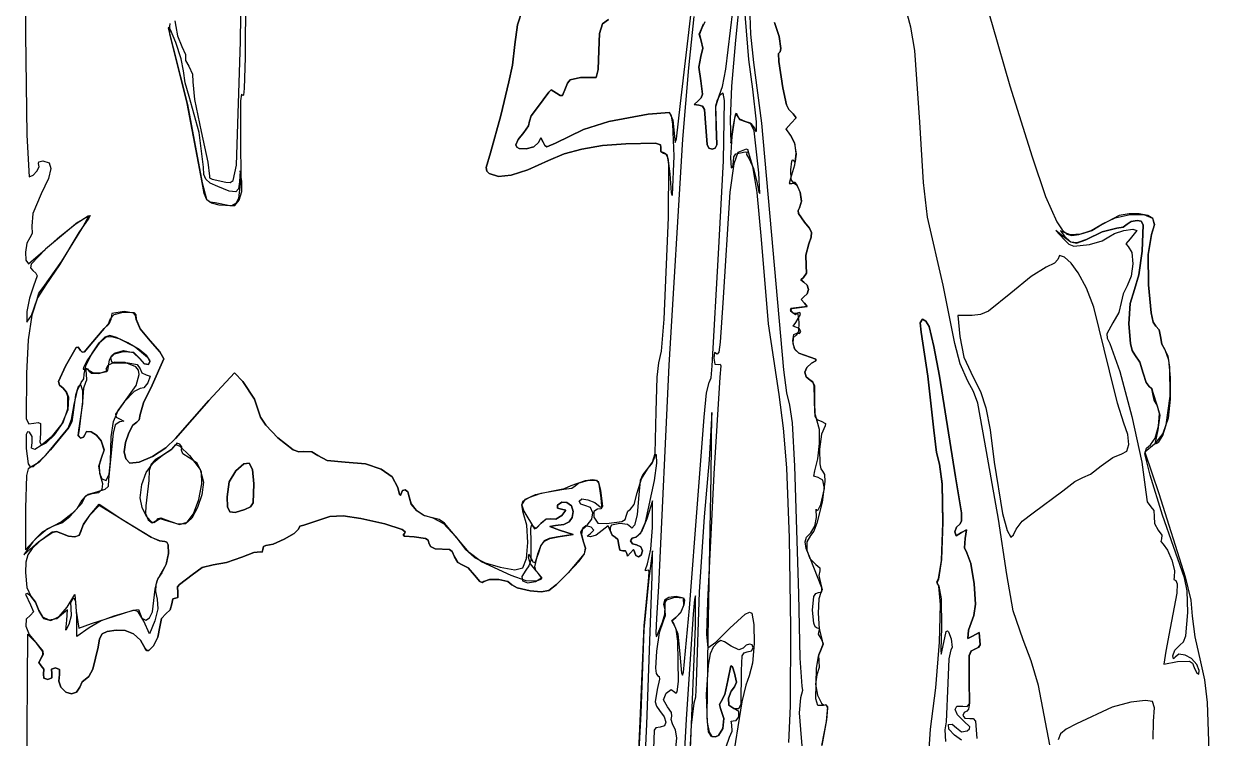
# Model space of a CAD drawing. Extents: x 0 to 397, y 0 to 706.
# Drawn here: x 0.2 to 106, y 107.7 to 171.3 of the extents above; entities that cross this region are included whole.
import ezdxf

# ---------------------------------------------------------------- set-up
doc = ezdxf.new("R2010")
doc.units = 0

msp = doc.modelspace()

# ---------------------------------------------------------------- linework, layer by layer
at = {"layer": 'Layer 1', "color": 7}
for points in [[(13.676145, 171.589958), (13.758342, 171.079135), (13.916519, 170.262807), (14.296681, 169.315245), (14.616342, 168.58032), (14.629351, 168.27455), (14.634113, 168.06059), (14.934151, 167.546063), (15.244199, 166.839802), (15.273524, 166.164232), (15.425483, 164.592871), (16.030938, 161.731929), (16.628941, 159.004823), (16.762599, 157.755416), (16.754971, 157.590095), (17.013777, 157.46896), (18.214634, 157.211079), (18.619645, 157.175399), (18.877415, 157.353734), (19.189359, 158.721675), (19.521941, 169.758511), (19.91961, 199.671792)], [(19.996163, 179.298863), (19.958107, 168.322307), (19.872189, 165.566235), (19.814171, 164.966907), (19.746749, 164.923159), (19.617555, 165.064766), (19.540814, 164.446027), (19.546018, 160.955818), (19.568805, 157.568267), (19.350755, 155.753665), (19.108194, 155.304962), (18.753557, 155.091986), (17.6389, 155.163203), (16.951385, 155.349056), (16.545685, 155.644613), (16.306739, 156.202173), (16.119485, 157.174037), (14.782104, 164.211341), (13.516689, 169.236223), (13.217886, 170.395363), (13.223883, 171.088307), (13.259734, 171.34341)], [(0.369518, 178.51607), (0.370417, 170.366524), (0.485599, 161.414649), (0.694973, 157.69121), (1.045595, 157.839311), (1.370851, 158.184394), (1.565866, 158.577631), (1.525765, 158.870194), (1.537759, 159.034148), (1.892654, 159.102322), (2.457385, 158.943903), (2.626168, 158.435307), (2.396884, 157.526529), (1.767418, 156.167562), (1.025967, 154.429733), (0.909462, 153.297007), (0.942976, 152.648381), (0.734131, 152.24079), (0.477612, 151.768183), (0.360495, 150.986179), (0.401004, 150.254777), (0.617362, 149.933975), (2.116668, 151.210678), (3.414974, 152.383902), (4.882844, 153.521242), (5.941206, 154.205152), (6.13586, 154.246587), (6.010984, 154.018085), (5.129039, 152.737854), (3.395312, 149.839165), (2.175935, 148.06284), (1.418768, 146.903154), (0.909682, 145.346758), (0.600687, 143.174875), (0.443795, 140.168727), (0.42889, 136.133255), (0.644118, 135.682201), (1.087615, 135.724429), (1.496782, 135.799704), (1.707975, 135.713052), (1.696509, 134.814262), (1.634172, 134.038509), (1.785189, 133.764968), (2.204162, 133.988911), (2.945696, 134.705607), (3.71414, 135.808892), (4.12887, 137.02155), (4.146393, 138.11164), (3.992611, 138.53824), (3.723219, 138.84722), (3.398961, 139.134172), (3.314085, 139.45638), (3.925714, 140.822777), (4.87376, 142.465797), (5.0642, 142.505776), (5.256392, 142.225775), (5.420561, 142.070095), (5.618827, 142.101906), (6.181023, 142.765173), (7.38188, 144.168876), (7.774257, 144.59834), (7.937505, 145.050821), (8.261928, 145.418857), (9.084034, 145.630789), (10.017925, 145.584751), (10.186652, 145.377582), (10.230562, 145.00743), (10.593262, 144.136597), (11.465285, 143.074206), (12.337308, 142.105037), (12.700008, 141.459189), (11.641674, 139.114979), (10.894226, 137.552305), (10.58334, 136.502658), (10.496336, 136.019793), (10.287359, 135.818974), (9.936461, 135.547379), (9.572763, 134.875998), (9.287581, 134.019938), (9.172228, 133.194306), (9.316602, 132.554366), (9.663648, 132.177952), (10.494589, 132.250365), (11.676467, 132.760433), (12.866878, 133.524302), (13.723417, 134.35812), (16.695924, 137.759253), (19.004151, 140.228699), (19.737929, 139.444121), (20.772892, 137.874523), (21.309908, 136.275822), (21.782234, 135.556772), (22.871303, 134.424443), (24.23845, 133.352968), (24.738949, 133.174782), (25.190466, 133.196422), (25.892318, 133.193777), (26.439653, 132.842939), (27.270489, 132.42181), (28.88264, 132.274261), (30.6744, 132.105517), (32.088599, 131.651122), (33.068484, 130.938825), (33.557302, 129.996373), (33.729149, 129.379673), (33.791012, 129.292862), (33.82506, 129.380776), (33.969787, 129.7453), (34.223523, 129.809092), (34.464823, 129.60625), (34.572244, 129.170873), (34.745166, 128.545485), (35.209758, 127.976719), (35.88476, 127.53654), (36.688912, 127.296916), (37.644323, 126.791341), (38.731497, 125.594409), (39.611496, 124.480375), (40.400974, 123.770062), (41.344374, 123.296353), (42.686138, 122.89213), (43.997767, 122.663838), (44.714611, 122.840624), (45.030706, 123.664857), (45.146279, 125.107752), (45.056867, 126.654099), (44.758003, 127.788688), (44.612107, 128.448923), (44.965878, 128.976668), (45.83413, 129.383234), (47.231683, 129.679931), (48.433288, 129.922202), (49.036142, 130.168176), (50.31849, 130.631374), (50.92604, 130.719072), (51.286336, 130.644514), (51.493439, 130.345723), (51.641408, 129.760717), (51.826395, 128.333686), (51.684717, 128.108079), (51.36236, 128.057858), (51.040097, 127.876266), (51.052268, 127.345952), (51.397021, 126.819387), (52.165636, 126.787857), (53.534061, 126.970596), (53.845564, 127.146456), (53.975034, 127.528691), (54.077472, 127.902415), (54.323579, 128.057858), (54.638654, 128.488071), (54.906368, 129.522592), (55.289176, 130.774513), (55.880741, 131.727455), (56.279457, 132.250399), (56.502424, 133.040539), (56.620869, 136.789113), (56.683531, 139.841261), (56.8343, 141.110644), (57.070336, 142.164811), (57.318179, 145.002138), (57.716597, 154.075235), (57.743982, 158.777105), (57.606514, 159.600483), (57.341947, 159.807878), (57.019949, 159.947975), (57.010689, 160.306353), (56.97836, 160.552686), (56.547006, 160.680254), (53.912945, 160.64114), (51.81568, 160.467143), (49.98194, 160.164096), (48.388442, 159.727037), (47.011902, 159.151005), (45.149537, 158.296097), (43.671844, 157.82434), (42.535794, 157.726372), (41.69836, 157.992835), (41.49506, 158.203807), (41.444624, 158.53285), (41.822185, 159.839628), (42.748932, 163.159269), (43.479536, 166.157882), (43.790289, 167.638579), (43.994944, 169.464823), (44.249253, 171.243309), (44.678981, 172.609839)], [(64.24934, 175.506499), (63.673254, 169.862051), (63.325591, 165.752187), (63.207587, 162.806491), (63.253095, 160.689823), (63.50004, 162.277324), (63.689923, 163.21708), (63.759795, 163.361835), (63.799901, 163.247463), (64.030662, 162.8053), (64.532621, 162.630102), (65.059892, 162.448686), (65.373644, 162.01274), (65.480866, 161.712033), (65.547338, 161.750208), (65.568333, 162.585828), (65.234649, 165.492543), (64.885576, 168.129779), (64.583068, 171.80233), (64.374136, 174.709441), (64.295731, 175.432498), (64.24934, 175.506499)], [(64.911152, 173.769773), (65.018485, 170.395187), (65.27663, 167.881555), (65.997047, 162.47779), (67.016178, 151.164817), (67.958272, 140.483008), (68.223175, 138.444816), (68.485499, 137.339447), (68.745143, 135.751946), (68.929293, 131.917955), (69.30218, 120.528517), (69.43284, 114.807472), (69.604511, 112.310906), (69.651695, 111.92069), (69.483508, 111.264567), (69.349055, 109.913824), (69.540305, 107.684928), (69.87615, 103.845293)], [(85.724481, 174.230986), (86.577366, 171.273163), (88.153225, 165.805104), (90.150301, 159.4551), (91.339428, 155.940902), (92.33435, 153.684005), (92.827407, 152.958142), (93.232655, 152.576899), (93.682287, 152.463812), (94.308496, 152.542415), (95.389628, 152.911289), (96.419166, 153.489977), (97.535869, 154.030808), (98.881865, 154.326237), (100.109263, 154.335123), (100.870166, 154.016322), (101.049466, 153.431283), (100.774211, 152.540651), (100.492892, 150.752386), (100.502219, 148.055608), (100.747818, 145.558326), (100.942229, 144.730748), (101.175319, 144.368549), (101.475269, 144.03879), (101.600064, 143.444976), (101.708543, 142.784046), (101.969423, 142.293509), (102.28485, 141.392894), (102.452905, 139.763517), (102.451626, 137.868697), (102.259053, 136.171752), (101.786728, 134.816732), (101.059608, 133.863878), (100.185424, 133.143858), (101.433906, 129.454153), (103.798973, 122.033336), (104.281932, 119.968785), (104.422288, 118.549785), (104.633734, 116.689984), (105.142308, 114.474847), (105.519929, 112.877424), (105.761918, 110.847142), (106.024606, 103.089289)], [(44.678981, 172.609839), (44.249253, 171.243309), (43.994944, 169.464823), (43.790289, 167.638579), (43.479536, 166.157882), (42.748932, 163.159269), (41.822185, 159.839628), (41.444624, 158.53285), (41.49506, 158.203807), (41.69836, 157.992835), (42.535794, 157.726372), (43.671844, 157.82434), (45.149537, 158.296097), (47.011902, 159.151005), (48.388442, 159.727037), (49.98194, 160.164096), (51.81568, 160.467143), (53.912945, 160.64114), (56.547006, 160.680254), (56.97836, 160.552686), (57.010689, 160.306353), (57.009278, 159.954325), (57.274567, 159.807878), (57.478599, 159.692305), (57.636561, 159.346048), (57.813611, 157.96426), (57.937949, 156.295019), (58.003783, 156.016675), (58.066686, 156.087702), (58.20837, 159.543295), (58.107431, 162.376014), (57.981407, 163.118744), (57.805145, 163.411152), (55.90226, 163.284152), (52.387533, 162.632219), (50.131474, 161.905408), (47.625383, 160.680651), (46.858223, 160.365664), (46.676404, 160.473234), (46.54059, 160.764259), (46.333598, 161.162413), (46.110201, 160.752265), (45.691944, 160.360521), (45.011518, 160.169696), (44.377196, 160.214151), (44.173659, 160.335348), (44.09725, 160.528251), (44.300847, 161.006397), (44.790459, 161.639854), (45.230285, 162.246412), (45.313981, 162.65903), (45.449095, 163.128621), (46.012835, 163.871528), (47.01931, 165.218787), (47.256112, 165.428249), (47.729452, 165.156698), (48.036601, 164.940644), (48.241951, 164.925276), (48.530611, 165.597671), (48.692547, 166.048604), (48.9371, 166.334932), (49.867993, 166.552288), (51.241004, 166.552288), (51.427933, 167.237206), (51.505588, 168.942359), (51.561878, 170.460495), (51.805097, 171.32458), (52.346765, 171.712548)], [(52.346765, 171.712548), (51.805097, 171.32458), (51.561878, 170.460495), (51.505588, 168.942359), (51.427933, 167.237206), (51.241004, 166.552288), (49.867993, 166.552288), (48.9371, 166.334932), (48.692547, 166.048604), (48.530611, 165.597671), (48.241951, 164.925276), (48.036601, 164.940644), (47.729452, 165.156698), (47.256112, 165.428249), (47.01931, 165.218787), (46.012835, 163.871528), (45.449095, 163.128621), (45.313981, 162.65903), (45.230285, 162.246412), (44.790459, 161.639854), (44.300847, 161.006397), (44.09725, 160.528251), (44.173659, 160.335348), (44.377196, 160.214151), (45.011518, 160.169696), (45.691944, 160.360521), (46.110201, 160.752265), (46.333598, 161.162413), (46.54059, 160.764259), (46.676404, 160.473234), (46.858223, 160.365664), (47.625383, 160.680651), (50.131474, 161.905408), (52.387533, 162.632219), (55.90226, 163.284152), (57.805145, 163.411152), (58.105491, 162.747357), (58.248939, 161.277904), (58.298681, 160.752436), (58.406102, 161.081803), (58.778106, 164.217603), (59.784891, 172.842893)], [(91.70323, 107.067567), (90.697945, 112.353681), (90.059025, 114.542018), (89.330445, 116.422181), (88.449955, 119.013556), (87.869239, 122.237021), (87.13158, 127.175913), (85.921904, 134.055084), (85.29052, 137.520731), (84.918008, 138.554409), (84.408839, 139.475871), (83.707473, 141.028182), (83.238675, 142.831848), (82.208475, 148.026504), (80.811562, 154.079469), (80.448157, 157.186737), (80.113062, 162.546141), (79.670854, 168.951884), (79.30671, 171.034707), (78.738638, 173.213442)], [(59.970849, 171.978719), (59.480487, 167.392605), (58.95132, 161.042601), (57.740719, 140.893686), (56.821952, 121.178687), (56.63745, 118.356463), (56.570995, 117.017009), (56.594934, 116.730515), (56.656147, 116.768962), (57.167675, 118.003685), (57.369376, 118.709241), (57.406506, 119.414797), (57.417039, 119.754021), (57.552423, 119.990222), (58.280689, 120.23042), (59.039294, 120.180281), (59.127671, 119.953847), (59.081143, 119.542503), (58.80258, 118.884042), (58.349128, 118.421374), (57.998864, 118.112252), (58.191789, 117.837527), (58.525429, 116.95417), (58.729423, 115.144772), (58.867955, 113.457722), (58.951872, 113.270851), (59.047893, 113.532929), (59.588085, 119.238408), (60.331741, 128.939803), (60.887366, 136.259946), (61.101723, 138.439938), (61.326928, 139.346754), (61.502435, 139.787109), (61.597508, 140.846061), (62.169714, 150.812039), (62.599751, 159.102322), (62.711669, 164.474955), (62.578915, 165.128674), (62.292834, 164.952792), (62.044065, 164.528726), (61.910025, 163.978287), (61.951345, 162.218763), (62.012684, 160.540289), (61.871523, 160.238703), (61.592217, 160.160656), (61.316493, 160.247379), (61.144321, 160.553607), (61.030594, 162.100935), (60.913339, 163.676794), (60.72505, 163.973988), (60.413232, 164.062028), (59.986944, 164.141712), (60.36208, 164.468781), (60.633157, 164.718917), (60.753222, 165.04403), (60.578685, 166.23126), (60.405912, 167.464043), (60.592444, 168.404725), (60.776065, 169.154996), (60.612552, 169.814779), (60.44948, 170.386588), (60.64148, 170.876641), (60.825498, 171.329431)], [(60.93283, 171.514066), (60.691574, 170.936966), (60.456404, 170.402727), (60.612552, 169.814779), (60.776065, 169.154996), (60.592444, 168.404725), (60.405912, 167.464043), (60.578685, 166.23126), (60.753222, 165.04403), (60.633157, 164.718917), (60.36208, 164.468781), (59.986944, 164.141712), (60.413232, 164.062028), (60.72505, 163.973988), (60.913339, 163.676794), (61.030594, 162.100935), (61.144321, 160.553607), (61.316493, 160.247379), (61.592217, 160.160656), (61.871385, 160.238504), (62.01264, 160.538966), (61.95205, 162.209238), (61.913068, 163.954475), (62.258261, 164.982426), (62.51989, 165.74081), (62.814063, 167.281568), (63.457707, 172.447208)], [(67.166021, 171.437425), (67.576743, 170.185548), (67.737521, 169.120556), (67.65647, 168.824178), (67.525507, 168.678552), (67.534806, 167.965031), (67.910823, 165.628715), (68.23291, 164.101186), (68.436948, 163.672517), (68.816404, 163.300733), (69.10555, 162.937504), (68.660477, 162.465002), (68.183785, 161.945007), (68.610382, 161.349871), (68.955151, 160.71535), (69.066392, 159.802454), (68.944601, 158.712089), (68.590274, 157.54516), (68.482632, 157.09894), (68.697518, 157.103835), (68.905831, 157.127553), (69.109034, 156.97469), (69.441439, 156.322299), (69.577391, 155.512811), (69.399546, 154.912378), (69.265276, 154.686269), (69.287936, 154.414784), (69.832758, 153.652607), (70.259311, 153.153272), (70.448003, 152.74879), (70.423705, 152.311764), (70.211289, 151.714798), (69.963109, 150.709777), (69.985864, 149.789688), (70.02511, 149.106093), (69.761144, 148.724652), (69.497442, 148.518982), (69.761849, 148.313312), (70.082128, 148.026592), (70.188887, 147.637478), (70.082128, 147.254846), (69.761849, 146.987573), (69.532103, 146.766293), (69.850044, 146.434417), (70.064709, 146.134291), (69.338516, 146.054828), (68.60293, 145.962356), (68.564956, 145.831437), (68.721154, 145.626202), (69.031467, 145.425604), (69.183294, 145.538008), (69.238812, 145.437775), (69.318408, 144.726618), (69.294948, 143.916817), (69.103213, 143.58009), (68.833415, 143.354841), (68.80247, 142.846224), (68.976312, 142.30493), (69.320877, 141.981653), (70.855109, 141.445739), (70.837833, 141.288262), (70.467405, 141.069369), (70.037281, 140.697508), (69.870946, 140.268034), (69.974883, 139.867135), (70.355575, 139.580999), (70.582389, 139.402339), (70.715673, 139.057123), (70.72705, 137.741614), (70.743366, 136.353874), (70.94176, 136.063725), (71.309487, 135.90858), (71.717915, 135.712788), (71.692956, 135.505354), (71.353727, 134.751054), (71.177283, 133.420128), (71.199144, 132.118371), (71.295539, 131.667744), (71.454831, 131.451582), (71.613401, 131.160986), (71.64726, 130.535192), (71.421846, 128.704632), (70.94058, 126.813152), (70.654625, 126.111208), (70.365453, 125.714001), (70.039701, 125.171302), (70.039618, 124.421996), (70.325219, 123.675402), (70.85652, 123.140838), (71.192497, 122.843446), (71.192717, 122.579921), (71.118193, 122.162673), (71.274914, 121.495129), (71.414614, 120.897964), (71.299256, 120.64952), (71.100151, 120.085836), (71.056853, 118.79964), (71.156629, 117.398219), (71.386745, 116.488856), (71.4786, 116.028834), (71.285498, 115.56352), (71.072155, 115.071879), (71.105934, 114.548224), (71.143637, 113.955954), (70.939775, 113.29939), (70.819412, 112.489478), (71.003981, 111.510894), (71.364233, 110.771097), (71.569851, 110.618074), (71.77092, 110.677544), (71.878385, 110.35021), (71.811225, 109.298711), (71.371576, 107.022411)], [(71.371576, 107.022411), (71.80267, 109.143666), (71.905637, 110.456573), (71.767299, 110.62029), (71.478114, 110.562186), (71.023163, 110.579781), (70.848406, 111.174961), (70.916889, 113.863703), (71.097197, 114.981045), (71.33912, 115.622434), (71.517449, 116.071167), (71.30737, 116.536834), (71.098084, 116.939354), (71.146503, 117.24239), (71.189586, 117.406344), (70.967292, 117.474518), (70.796404, 117.585544), (70.666725, 117.902879), (70.5556, 119.062019), (70.67281, 120.292861), (70.834206, 120.565382), (71.077359, 120.64952), (71.370175, 120.712882), (71.384716, 121.07281), (70.329469, 123.701402), (69.988112, 124.573227), (69.883293, 125.151761), (70.019113, 125.569296), (70.399672, 125.958123), (70.770574, 126.547439), (70.891445, 127.32408), (70.876275, 128.057858), (70.943006, 127.957484), (71.042153, 128.016004), (71.287041, 128.481588), (71.608642, 129.909942), (71.473352, 130.641869), (71.04702, 130.880082), (70.672987, 131.021281), (70.756683, 131.497444), (71.036293, 132.550508), (71.179841, 133.913796), (71.166755, 135.173897), (70.976464, 135.917399), (70.760388, 136.668419), (70.737986, 137.868967), (70.708088, 139.076791), (70.572787, 139.408248), (70.351694, 139.58241), (69.973147, 139.868028), (69.870726, 140.268739), (70.037716, 140.698026), (70.467405, 141.069369), (70.837833, 141.288262), (70.855109, 141.445739), (69.320877, 141.981653), (68.946888, 142.366445), (68.79171, 143.060801), (68.892957, 143.649808), (69.144488, 143.756479), (69.393637, 143.712294), (69.497266, 143.912054), (69.372912, 144.175844), (69.073932, 144.285646), (68.827076, 144.373885), (69.073932, 144.70898), (69.486639, 145.419386), (69.424621, 145.600361), (69.16883, 145.535538), (68.871879, 145.497438), (68.618849, 145.691114), (68.602693, 145.83605), (68.73725, 145.950494), (69.388258, 146.054828), (70.077409, 146.133629), (69.850044, 146.434417), (69.532103, 146.766293), (69.761849, 146.987573), (70.073352, 147.252244), (70.202822, 147.637037), (70.073352, 148.029679), (69.761849, 148.313312), (69.497442, 148.518982), (69.761144, 148.724652), (70.02511, 149.106093), (69.985864, 149.789688), (69.963109, 150.709777), (70.211289, 151.714798), (70.423705, 152.311764), (70.448003, 152.74879), (70.259311, 153.153272), (69.832758, 153.652607), (69.287936, 154.414784), (69.265276, 154.686269), (69.399546, 154.912378), (69.554813, 155.487748), (69.44285, 156.313347), (69.163009, 157.004406), (68.991181, 157.179242), (68.814641, 157.176154), (68.645704, 157.446647), (68.606149, 158.323035), (68.70625, 159.091695), (68.785933, 159.204545), (68.873554, 159.102322), (68.960647, 158.979219), (69.034774, 159.048038), (69.116619, 159.694636), (68.968143, 160.654545), (68.572282, 161.387971), (68.190003, 161.94977), (68.660477, 162.465002), (69.10555, 162.937504), (68.816404, 163.300733), (68.436948, 163.672517), (68.23291, 164.101186), (67.910823, 165.628715), (67.534806, 167.965031), (67.525507, 168.678552), (67.65647, 168.824178), (67.737521, 169.120556), (67.576743, 170.185548), (67.166021, 171.437425)], [(13.072542, 170.932027), (13.542795, 169.168137), (14.79767, 164.138228), (16.119485, 157.162043), (16.503308, 155.691267), (16.808163, 155.452949), (17.286122, 155.398153), (18.591401, 155.123692), (19.029082, 155.13169), (19.409449, 155.607571), (19.646345, 156.37747), (19.653615, 157.267524), (19.508623, 158.220377), (19.455707, 157.250238), (19.368185, 156.607129), (19.105575, 156.340555), (18.530491, 156.419726), (17.50555, 156.813851), (16.834561, 157.13473), (16.447701, 157.464771), (16.270325, 157.906002), (16.227788, 158.560455), (15.843569, 161.634166), (14.969076, 164.84202), (14.606597, 166.064352), (14.444142, 167.135077), (14.228044, 168.213382), (13.767338, 169.648576), (13.302134, 170.776259), (13.142879, 171.017157), (13.072542, 170.932027)], [(63.367395, 161.272965), (63.236074, 159.383618), (63.298957, 158.480374), (63.440906, 158.562792), (63.50004, 159.043408), (63.542969, 159.481365), (63.702711, 159.74698), (64.558374, 159.913711), (64.743053, 159.898101), (64.691724, 159.860795), (64.660547, 159.673911), (64.894219, 159.299172), (65.282804, 158.441481), (65.623764, 157.09431), (65.773854, 156.329735), (65.84156, 156.202443), (65.75535, 158.043988), (65.342732, 161.788947), (65.026141, 162.457985), (64.556257, 162.630102), (64.056724, 162.811386), (63.770974, 163.247463), (63.697844, 163.282592), (63.597363, 162.92207), (63.367395, 161.272965)], [(63.896915, 159.842803), (63.518318, 158.846971), (63.173456, 156.324063), (62.561651, 146.461933), (62.320439, 142.952189), (62.181146, 142.058553), (62.044831, 141.875819), (61.815084, 142.045947), (61.741442, 141.530803), (61.841983, 140.995021), (62.133025, 140.961419), (62.300843, 140.996713), (62.381249, 140.830494), (62.287895, 139.835704), (61.749908, 131.23286), (61.188286, 119.855769), (61.086421, 116.928197), (61.214744, 115.710628), (61.913862, 116.230314), (63.185009, 117.479457), (64.533724, 118.728952), (64.917618, 118.905876), (65.137635, 118.804491), (65.329657, 117.78375), (65.335809, 116.092422), (65.183078, 114.36048), (64.898452, 113.217899), (64.589192, 112.381969), (64.249208, 110.888417), (63.320829, 105.127288)], [(68.451632, 107.267239), (68.59831, 110.520023), (68.604032, 117.515837), (68.488839, 125.511049), (68.272774, 131.762027), (67.971192, 135.279885), (67.562984, 138.28842), (66.625918, 144.578981), (65.98783, 152.090859), (65.614459, 156.281818), (65.214894, 158.617252), (64.854355, 159.896072), (64.821039, 160.089263), (64.629106, 160.143546), (63.896915, 159.842803)], [(4.990398, 153.614155), (2.131837, 151.247014), (0.864438, 149.905841), (0.790647, 149.571506), (1.014942, 149.332488), (1.293466, 149.113181), (1.394487, 148.865498), (1.079501, 147.955596), (0.702293, 146.869701), (0.489656, 145.696758), (0.468401, 144.728206), (0.890059, 145.34398), (1.398765, 146.800248), (1.562233, 147.334133), (1.938162, 147.811662), (3.613858, 150.185858), (5.368576, 153.055002), (6.000357, 154.186934), (4.990398, 153.614155)], [(98.601451, 153.457874), (98.244837, 153.208725), (97.693753, 153.105096), (96.39165, 152.793593), (94.972528, 152.094933), (94.130034, 151.80092), (93.582616, 151.864955), (93.048725, 152.240437), (92.251447, 152.902601), (92.982756, 152.106029), (93.419743, 151.69001), (93.843402, 151.495414), (95.238771, 151.652356), (96.378509, 151.992434), (96.976908, 152.329337), (97.479424, 152.642924), (98.32871, 152.904718), (99.128716, 153.023373), (99.483396, 152.90754), (98.866034, 152.151537), (98.489047, 151.72203), (98.689645, 151.466089), (99.023109, 150.930335), (99.11633, 149.935959), (98.976983, 148.832376), (98.61274, 147.969001), (98.243514, 147.248099), (98.083573, 146.476397), (97.857971, 145.611298), (97.331803, 144.666293), (96.797477, 143.692847), (96.837941, 143.301985), (97.061928, 142.828673), (97.969223, 140.334593), (99.039998, 136.332222), (99.924043, 132.267078), (100.271149, 129.584681), (100.387566, 128.734618), (100.717766, 128.283283), (101.00431, 127.958683), (101.016216, 127.426385), (101.050127, 126.791605), (101.379578, 126.212124), (101.690904, 125.761229), (101.681556, 125.434954), (101.62348, 125.194932), (101.817022, 124.952), (102.214129, 124.413568), (102.590135, 123.514474), (102.827765, 122.60116), (102.80974, 122.020063), (102.769744, 121.799532), (102.944854, 121.707854), (103.078656, 121.41668), (103.034459, 120.578612), (102.437206, 117.474518), (102.050562, 115.422408), (101.869939, 114.251891), (103.112071, 114.485077), (104.177372, 114.54161), (104.426918, 114.342599), (104.59656, 113.953088), (104.818899, 113.46352), (105.012133, 113.360774), (105.025582, 113.685903), (104.81493, 114.22508), (104.363109, 114.751342), (103.774235, 115.074966), (103.221873, 115.137248), (102.87959, 114.879483), (102.753428, 114.743708), (102.686267, 115.008247), (102.860584, 115.505664), (103.318798, 115.953339), (103.649798, 116.264247), (103.859651, 116.773725), (104.030352, 118.855644), (103.960149, 120.796805), (103.719554, 121.967499), (101.759255, 127.550034), (100.667484, 131.102773), (100.188952, 133.011919), (100.334032, 133.501928), (100.682841, 133.816253), (101.124381, 134.398326), (101.42222, 135.47431), (101.500652, 136.600829), (101.283975, 137.334508), (101.00894, 137.796074), (100.894508, 138.358976), (100.802389, 138.807445), (100.580888, 138.993976), (100.293595, 139.346313), (100.042549, 140.193421), (99.730914, 141.166912), (99.297835, 141.823961), (99.072129, 142.196808), (98.908175, 142.835194), (98.767918, 144.580348), (98.88186, 146.402959), (99.254796, 147.646562), (99.657536, 148.941169), (99.955766, 151.076622), (100.043078, 153.397064), (99.867064, 153.740995), (99.499624, 153.810652), (98.955287, 153.707023), (98.601451, 153.457874)], [(97.897306, 154.255505), (96.381419, 153.439882), (95.453084, 152.882565), (94.466275, 152.57174), (93.55527, 152.532179), (92.854345, 152.788654), (92.658112, 152.861106), (93.03285, 152.400951), (93.553198, 151.909305), (94.081747, 151.786985), (94.925548, 152.069808), (96.39165, 152.793593), (97.693753, 153.105096), (98.244837, 153.208725), (98.601451, 153.457874), (98.955287, 153.707023), (99.499624, 153.810652), (99.867064, 153.740995), (100.043078, 153.397064), (99.955766, 151.076622), (99.657536, 148.941169), (99.254796, 147.646562), (98.88186, 146.402959), (98.767918, 144.580348), (98.908175, 142.835194), (99.072129, 142.196808), (99.297835, 141.823961), (99.730914, 141.166912), (100.042549, 140.193421), (100.293595, 139.346313), (100.580888, 138.993976), (100.802389, 138.837122), (100.894508, 138.45987), (101.302319, 137.273125), (101.533918, 136.434924), (101.335833, 135.145874), (101.12227, 134.025848), (101.209875, 133.924143), (101.432847, 134.062845), (101.793619, 134.627152), (102.087394, 135.583936), (102.440117, 138.155423), (102.423349, 140.738287), (102.25526, 141.709292), (101.969423, 142.293509), (101.708543, 142.784046), (101.600064, 143.444976), (101.475269, 144.03879), (101.175319, 144.368549), (100.942229, 144.730748), (100.747818, 145.558326), (100.502219, 148.055608), (100.492892, 150.752386), (100.774211, 152.540651), (101.036192, 153.400989), (100.914264, 153.963405), (100.451694, 154.231196), (99.697885, 154.378536), (98.798026, 154.391336), (97.897306, 154.255505)], [(92.427836, 150.317444), (92.124976, 149.987068), (91.396666, 149.639758), (90.039617, 148.807599), (88.224839, 147.312128), (86.245931, 145.715014), (85.536208, 145.421613), (84.80254, 145.34398), (83.520897, 145.34398), (83.67753, 143.454854), (84.055312, 141.606518), (84.867803, 139.838879), (85.539256, 138.548495), (86.01614, 137.102733), (86.390167, 135.133626), (86.753049, 132.273202), (87.497014, 127.678269), (87.898381, 126.163209), (88.226956, 125.588412), (88.483734, 125.790554), (88.718023, 126.276329), (89.2557, 126.993615), (90.241318, 127.751647), (92.869867, 129.709212), (93.941298, 130.536212), (94.658451, 130.880082), (95.334727, 131.190968), (96.308394, 131.938416), (97.33414, 132.685864), (98.135784, 132.99675), (98.590272, 133.228062), (98.776076, 133.842888), (98.685655, 134.722562), (98.311467, 135.748418), (97.745215, 137.509222), (97.038997, 140.405088), (95.625769, 146.071849), (94.98229, 147.774962), (94.249582, 149.135638), (93.605663, 150.006592), (93.019357, 150.538019), (92.592727, 150.663707), (92.427836, 150.317444)], [(8.069797, 145.520369), (7.981602, 144.962627), (7.787177, 144.572366), (7.38188, 144.168876), (6.181023, 142.765173), (5.618827, 142.101906), (5.420561, 142.070095), (5.256392, 142.225775), (5.0642, 142.505776), (4.87376, 142.465797), (3.925714, 140.822777), (3.314085, 139.45638), (3.398961, 139.134172), (3.723219, 138.84722), (4.027307, 138.507792), (4.193571, 138.056176), (4.138791, 136.923919), (3.611201, 135.665521), (2.663121, 134.496057), (1.766288, 133.736564), (1.182027, 133.403547), (0.908982, 133.496576), (0.945798, 134.01522), (0.949943, 134.558807), (0.715434, 134.930679), (0.537138, 134.948704), (0.431007, 134.723775), (0.420159, 133.471236), (0.597033, 132.107975), (0.783796, 131.836575), (1.085322, 131.862613), (2.1803, 132.87885), (4.177244, 135.30039), (4.453117, 136.066492), (4.706764, 137.398008), (4.985194, 138.691116), (5.321303, 139.365098), (5.55449, 139.674661), (5.585534, 140.091116), (5.737471, 140.843679), (6.262339, 141.904747), (6.938283, 142.895436), (7.543452, 143.436862), (8.032725, 143.463675), (8.681227, 143.286573), (10.127904, 142.535911), (11.227446, 141.615453), (11.442032, 141.226105), (11.323821, 140.955774), (10.959357, 141.018304), (10.577696, 141.474005), (10.025201, 142.026412), (9.06075, 142.101245), (8.267485, 141.894958), (7.937505, 141.551617), (8.015293, 141.240114), (8.202089, 141.110644), (9.525006, 141.110644), (10.318756, 140.978352), (10.58334, 140.581477), (10.742443, 140.207753), (11.124854, 140.05231), (11.482571, 139.909964), (11.283604, 139.336876), (10.923021, 138.887349), (10.593923, 138.810884), (10.057568, 138.556884), (9.198686, 137.679525), (8.392412, 136.536701), (8.432816, 136.284806), (8.729139, 136.113544), (9.129851, 135.909153), (8.782056, 135.843668), (8.349065, 135.574058), (8.165047, 134.848834), (7.76676, 130.703693), (7.721958, 130.078218), (7.441852, 129.822983), (6.705604, 129.593148), (5.956216, 129.371118), (5.644448, 129.135595), (5.315521, 128.513928), (4.526715, 127.691807), (3.574992, 126.938146), (2.757313, 126.521863), (1.852349, 126.023211), (1.006123, 125.146734), (0.201436, 124.000911), (1.528234, 125.150967), (2.723887, 126.002397), (3.133694, 126.071817), (3.521077, 125.944718), (4.199866, 125.670091), (4.763826, 125.607727), (5.149059, 125.752134), (5.29167, 126.097823), (5.53275, 126.737939), (6.112232, 127.561147), (6.93244, 128.515058), (9.03535, 127.11841), (11.569002, 125.566099), (12.322965, 125.23742), (12.788202, 125.179542), (12.970186, 125.126058), (13.082353, 124.902016), (13.113905, 124.116358), (12.916195, 123.170758), (12.522561, 122.41341), (12.159012, 121.888785), (11.972139, 121.334527), (11.9587, 120.732246), (12.115455, 120.063556), (12.165417, 119.185227), (11.897085, 118.130685), (11.419424, 116.960168), (10.91354, 118.103168), (10.401792, 118.917997), (10.145041, 119.05686), (9.878137, 119.02533), (8.2289, 118.535321), (7.119589, 118.118426), (6.024037, 117.493568), (4.938892, 116.720984), (4.938892, 118.529677), (4.843907, 119.811408), (4.728747, 120.089397), (4.57165, 120.111534), (4.370787, 119.767751), (4.403022, 119.259927), (4.434375, 118.570467), (4.231572, 117.790254), (3.953936, 117.294337), (4.041425, 118.180074), (4.110084, 119.100736), (3.747208, 118.797436), (3.141973, 118.299445), (2.484351, 118.18563), (1.911263, 118.440248), (1.559632, 119.047555), (1.26052, 119.78076), (0.847373, 120.325317), (0.498872, 120.555444), (0.373151, 120.492049), (0.79375, 119.540386), (1.058334, 118.910854), (0.79375, 118.633747), (0.419255, 118.262762), (0.390437, 117.64125), (0.681633, 116.902329), (1.267179, 116.179117), (1.90822, 115.406974), (1.931796, 115.121742), (1.779059, 114.847027), (1.555795, 114.41655), (1.770946, 114.118894), (1.993504, 113.801879), (1.975557, 113.38194), (1.992093, 113.024841), (2.34174, 112.888404), (2.696988, 113.028369), (2.694518, 113.417571), (2.690461, 113.80545), (3.033538, 113.946738), (3.388124, 113.789267), (3.383141, 113.329376), (3.340499, 112.745176), (3.507672, 112.207542), (3.9472, 111.774215), (4.457703, 111.629913), (4.915289, 111.774601), (5.196067, 112.208248), (5.41576, 112.688555), (5.69419, 112.888404), (6.016381, 113.146621), (6.357192, 113.818283), (6.848479, 115.784006), (6.968308, 116.531559), (7.190365, 116.954303), (7.640295, 117.171928), (8.443741, 117.304126), (9.25738, 117.262168), (9.997993, 116.950731), (10.607505, 116.406593), (11.02784, 115.666531), (11.163919, 115.483325), (11.348515, 115.479884), (11.781903, 115.893676), (12.165285, 116.670675), (12.335941, 117.573649), (12.49941, 118.326389), (12.876397, 118.757924), (13.250121, 119.103691), (13.405564, 119.649747), (13.503724, 120.075374), (13.739998, 120.131642), (13.935613, 120.195847), (13.936495, 120.639995), (13.926044, 121.145041), (14.094187, 121.355076), (15.220607, 122.231024), (16.112385, 122.876034), (17.109733, 123.12073), (18.289202, 123.326576), (19.638798, 123.802297), (20.737526, 124.213592), (21.314494, 124.264789), (21.459177, 124.240844), (21.519458, 124.471164), (21.597246, 124.746022), (21.784041, 124.828528), (22.446707, 124.966095), (23.424062, 125.394075), (24.309011, 125.906789), (24.69446, 126.298554), (24.838129, 126.544484), (25.18341, 126.646746), (26.612514, 127.134638), (27.510869, 127.426424), (28.691567, 127.467881), (30.279393, 127.25117), (32.399132, 126.768454), (33.965951, 126.265261), (34.233836, 126.065836), (34.163022, 125.898857), (34.044444, 125.769222), (34.14891, 125.674313), (35.013216, 125.593704), (36.026571, 125.465778), (36.261389, 125.300562), (36.336134, 125.059245), (36.484444, 124.759996), (36.884175, 124.549613), (38.166699, 124.481042), (38.403501, 124.300464), (38.631308, 123.817466), (38.924554, 123.324151), (39.317814, 123.118966), (39.824888, 122.846269), (40.390964, 122.190454), (40.887764, 121.636637), (41.089564, 121.55084), (41.225284, 121.616484), (41.728891, 121.806483), (42.582642, 121.793711), (43.38751, 121.622388), (43.744472, 121.336732), (44.222971, 121.059316), (45.373248, 120.801215), (46.338597, 120.692019), (47.019619, 120.824586), (47.725974, 121.344636), (48.767325, 122.397888), (49.725079, 123.431378), (50.202117, 124.099645), (50.298222, 124.607243), (50.113173, 125.158728), (49.89573, 126.016949), (50.063415, 126.315719), (50.440551, 126.641807), (50.871591, 127.174618), (50.968131, 127.75416), (50.749023, 128.219733), (50.233118, 128.410636), (49.886072, 128.521188), (49.741698, 128.78705), (49.97554, 128.979766), (50.522087, 128.916431), (51.148869, 128.660348), (51.623416, 128.274816), (51.722921, 128.212761), (51.772553, 128.340874), (51.71161, 129.072095), (51.505588, 130.510371), (51.194702, 130.639487), (50.447254, 130.602446), (49.699806, 130.400965), (49.38892, 130.134662), (49.093468, 129.913647), (48.38315, 129.821748), (46.323588, 129.456623), (45.323291, 129.110349), (44.681803, 128.752831), (44.631896, 128.4434), (44.816741, 127.884732), (45.758129, 126.319721), (45.974735, 126.402888), (46.340565, 126.814668), (46.793973, 127.196859), (47.221452, 127.20731), (47.67239, 127.190818), (48.182066, 127.506113), (48.553498, 127.969708), (48.15843, 128.057858), (47.819896, 128.167219), (47.813413, 128.430039), (48.190467, 128.706848), (48.653378, 128.665694), (49.04591, 128.368424), (49.211825, 127.876883), (49.125913, 127.323799), (48.849963, 126.943653), (48.358246, 126.715973), (47.62503, 126.620288), (47.116941, 126.521025), (47.977808, 126.194485), (49.212531, 125.805723), (47.822233, 125.608873), (47.075451, 125.465309), (46.610485, 125.237442), (46.321796, 124.837397), (46.103851, 124.1773), (45.783397, 123.277452), (45.651364, 123.319355), (45.490723, 123.648133), (45.263666, 124.069085), (45.180278, 123.791008), (45.376114, 123.200678), (45.881248, 122.571455), (46.420161, 121.968248), (46.299307, 121.817937), (45.923229, 121.66164), (45.006315, 121.678662), (43.675328, 122.175638), (41.037959, 123.390958), (39.942363, 124.201862), (38.815811, 125.52209), (37.724668, 126.828471), (37.240117, 127.150618), (36.763701, 127.279983), (35.95084, 127.491941), (35.249798, 127.933724), (34.757844, 128.521359), (34.572244, 129.170873), (34.464823, 129.60625), (34.223523, 129.809092), (33.969787, 129.7453), (33.82506, 129.380776), (33.791012, 129.292862), (33.729149, 129.379673), (33.557302, 129.996373), (33.068484, 130.938825), (32.088599, 131.651122), (30.6744, 132.105517), (28.88264, 132.274261), (27.270489, 132.42181), (26.439653, 132.842939), (25.892318, 133.193777), (25.190466, 133.196422), (24.738949, 133.174782), (24.23845, 133.352968), (22.871303, 134.424443), (21.782234, 135.556772), (21.309908, 136.275822), (20.772892, 137.874523), (19.737929, 139.444121), (19.004151, 140.228699), (16.695924, 137.759253), (13.723417, 134.35812), (12.866878, 133.524302), (11.676467, 132.760433), (10.494589, 132.250365), (9.663648, 132.177952), (9.316602, 132.554366), (9.172228, 133.194306), (9.287581, 134.019938), (9.572763, 134.875998), (9.936461, 135.547379), (10.287359, 135.818974), (10.496336, 136.019793), (10.58334, 136.502658), (10.894226, 137.552305), (11.641674, 139.114979), (12.700008, 141.459189), (12.337308, 142.105037), (11.465285, 143.074206), (10.593262, 144.130071), (10.230562, 144.984852), (10.181383, 145.330641), (10.011222, 145.549297), (9.172228, 145.696758), (8.069797, 145.520369)], [(80.746298, 103.601727), (81.077204, 108.478679), (81.54044, 112.141959), (81.861297, 116.206281), (81.976374, 119.588507), (81.822271, 121.205498), (81.641825, 121.585616), (81.800046, 121.856726), (82.058494, 123.492073), (82.169008, 126.866527), (82.117, 130.289929), (81.887888, 132.072119), (81.600109, 133.128689), (81.35731, 135.113418), (80.849353, 139.909788), (80.239003, 143.844673), (80.16298, 144.677494), (80.355773, 144.991202), (80.66915, 144.831305), (80.944559, 144.362111), (81.355546, 142.558798), (81.879774, 139.912963), (82.367313, 136.737961), (83.293708, 130.94076), (83.829578, 127.738021), (83.83574, 127.005196), (83.678589, 126.728943), (83.379786, 126.469872), (83.255608, 126.044907), (83.360559, 125.685558), (83.843336, 125.986346), (84.295377, 126.227646), (84.175653, 125.445537), (84.093059, 124.631237), (84.30865, 124.180475), (84.668985, 123.238056), (84.957982, 121.426646), (85.079829, 119.595326), (84.938712, 118.593177), (84.459992, 117.298129), (84.405312, 116.552312), (84.825823, 116.754498), (85.39944, 117.076584), (85.497909, 115.984913), (85.339264, 115.74348), (85.016676, 115.607617), (84.685764, 115.432749), (84.513835, 115.013274), (84.529842, 112.753643), (84.544659, 110.777821), (84.461183, 110.249062), (84.320292, 110.06618), (84.066645, 109.954967), (83.961164, 109.687649), (84.141257, 109.454772), (84.574292, 109.426946), (84.890277, 109.417526), (85.077309, 109.176694), (85.191654, 107.630248)], [(83.848771, 107.502024), (83.207807, 107.928434), (82.71739, 108.473509), (82.667174, 108.888607), (83.001299, 108.922782), (83.392839, 108.591568), (83.844042, 108.22265), (84.334403, 108.317812), (84.558649, 108.500232), (84.594312, 108.681262), (84.049358, 109.194466), (83.475637, 109.7355), (83.264295, 110.218095), (83.423437, 110.520575), (83.961164, 110.521264), (84.349501, 110.478335), (84.543204, 110.735047), (84.522787, 112.888757), (84.512997, 115.031354), (84.685902, 115.435406), (85.01597, 115.607617), (85.338966, 115.743431), (85.497821, 115.984781), (85.39944, 117.076584), (84.825823, 116.754498), (84.405312, 116.552312), (84.459992, 117.298129), (84.938712, 118.593177), (85.079829, 119.595326), (84.957982, 121.426646), (84.668985, 123.238056), (84.30865, 124.180475), (84.093059, 124.631237), (84.175653, 125.445537), (84.295377, 126.227646), (83.843336, 125.986346), (83.360559, 125.685558), (83.255608, 126.044907), (83.379786, 126.469872), (83.678589, 126.728943), (83.83574, 127.005196), (83.829578, 127.738021), (83.293708, 130.94076), (82.367313, 136.737961), (81.879774, 139.912963), (81.355546, 142.558798), (80.944559, 144.362111), (80.66915, 144.831305), (80.355773, 144.991202), (80.16298, 144.677494), (80.239003, 143.844673)], [(6.999821, 142.962729), (5.824894, 141.279007), (5.528902, 140.681589), (5.513012, 140.546289), (5.607759, 140.558899), (5.882794, 140.61552), (5.997226, 140.413907), (6.259031, 140.17662), (6.888343, 140.14756), (7.706083, 140.424138), (7.840138, 141.375228), (8.015623, 141.728246), (8.30898, 141.985208), (9.10961, 142.206946), (9.962627, 142.032403), (10.588632, 141.453544), (10.962576, 141.012307), (11.323821, 140.955774), (11.471635, 141.279696), (11.181034, 141.745071), (10.499511, 142.301926), (9.474559, 142.900287), (8.489889, 143.370865), (7.868361, 143.535155), (7.431247, 143.397621), (6.999821, 142.962729)], [(80.239003, 143.844673), (80.849353, 139.909788), (81.35731, 135.113418), (81.60077, 133.128028), (81.890004, 132.070002), (82.116703, 130.321171), (82.166891, 126.948195), (82.055353, 123.575483), (81.796871, 121.827446), (81.636974, 121.467083), (81.81204, 121.198795), (82.035525, 120.094909), (82.046285, 117.551424), (82.004745, 115.492876), (82.025945, 115.148939), (82.073802, 115.35785), (82.472309, 117.167822), (82.579656, 117.238167), (82.688313, 117.153165), (82.906005, 116.51214), (83.008619, 115.756621), (82.894011, 115.539531), (82.704348, 114.733962), (82.626605, 112.563143), (82.483377, 109.126027), (82.363052, 108.40604), (82.410043, 107.363724)], [(7.715255, 140.879222), (7.527974, 140.536762), (7.629883, 140.378982), (7.595399, 140.314071), (7.08096, 140.195185), (6.381754, 140.215514), (5.90374, 140.485874), (5.704994, 140.628837), (5.757337, 140.140505), (5.812018, 139.579852), (5.699481, 139.346754), (5.524989, 138.85335), (5.430665, 137.667531), (5.142092, 135.198437), (5.061659, 134.622439), (5.268034, 134.407862), (5.533896, 134.494204), (5.644448, 134.701726), (5.811632, 134.996185), (6.21145, 134.964017), (6.691306, 134.663031), (7.098599, 134.15104), (7.366975, 133.349352), (7.149046, 132.663022), (6.93109, 132.000996), (6.952681, 131.292435), (7.170527, 130.761345), (7.541335, 130.631726), (7.826204, 131.182986), (7.954438, 132.321886), (8.013352, 134.513552), (8.198473, 135.898437), (8.610473, 136.874938), (9.350028, 137.84145), (10.23248, 139.093944), (10.511021, 140.072595), (10.423948, 140.454185), (10.186046, 140.761261), (9.257953, 141.143805), (8.300866, 141.179524), (7.715255, 140.879222)], [(4.805542, 138.238678), (4.586114, 136.465616), (4.483191, 135.862674), (4.235805, 135.363185), (2.594329, 133.349528), (1.54261, 132.242687), (0.82797, 131.811063), (0.597154, 131.663095), (0.451203, 131.083459), (0.352778, 128.157694), (0.352778, 124.455289), (1.376187, 125.551018), (2.278858, 126.324836), (3.011666, 126.646746), (3.606813, 126.864785), (4.313152, 127.416067), (4.966971, 128.146339), (5.404559, 128.90135), (5.762717, 129.302238), (6.318254, 129.46897), (6.890862, 129.559176), (7.200772, 129.840313), (7.255425, 130.328155), (7.062263, 131.038479), (6.892797, 131.902653), (7.131054, 132.633741), (7.369885, 133.341723), (7.098599, 134.15104), (6.691306, 134.663031), (6.21145, 134.964017), (5.811632, 134.996185), (5.644448, 134.701726), (5.533896, 134.494204), (5.268034, 134.407862), (5.062585, 134.607402), (5.112459, 135.104599), (5.462459, 137.497051), (5.457889, 138.610297), (5.308956, 139.159782), (5.043888, 138.961697), (4.805542, 138.238678)], [(62.860806, 106.885622), (63.138795, 107.762892), (63.38746, 108.299688), (63.367043, 108.845215), (63.309187, 109.178546), (63.467232, 109.204696), (63.75038, 109.232962), (63.993576, 109.571585), (63.98414, 110.033239), (63.542373, 110.305716), (63.07362, 110.615103), (63.068945, 111.243047), (63.304557, 111.847841), (63.600229, 112.23012), (63.761978, 112.659098), (63.598818, 113.464843), (63.401047, 114.007432), (63.270778, 114.116997), (63.006504, 112.808323), (62.728647, 111.569411), (62.4156, 110.931897), (62.253367, 110.66189), (62.337989, 110.306422), (62.633656, 109.406342), (62.546702, 108.522071), (62.158453, 107.909791), (61.876758, 107.785706), (61.550236, 107.825687), (61.282665, 108.229871), (61.155125, 109.512936), (61.253197, 116.719926), (61.521661, 131.056471), (61.559761, 136.700919), (61.330103, 132.467583)], [(16.227788, 130.490968), (16.078557, 129.364167), (15.696989, 128.214447), (15.18227, 127.273153), (14.633584, 126.771629), (13.963747, 126.740497), (13.150506, 126.971302), (12.379289, 127.209118), (11.983516, 126.981532), (11.821965, 126.862615), (11.615761, 126.913838), (11.151004, 127.404381), (10.752458, 128.208522), (10.58334, 129.08162), (10.727356, 130.271997), (11.134335, 131.349233), (11.766673, 132.241987), (12.586766, 132.878922), (13.414119, 133.419113), (13.758342, 133.831776), (14.121042, 133.674657), (14.993065, 132.844703), (15.924752, 131.600366), (16.227788, 130.490968)], [(13.758342, 133.803201), (13.408563, 133.40778), (12.567716, 132.868692), (11.928742, 132.477896), (11.56543, 132.073045), (11.397579, 131.507658), (11.344988, 130.635254), (11.095574, 128.357014), (11.068481, 127.697545), (11.305609, 127.134153), (11.670993, 126.856577), (12.028671, 127.054557), (12.204096, 127.248712), (12.434587, 127.305515), (13.229175, 126.999524), (14.091216, 126.719314), (14.78303, 126.926631), (15.34447, 127.651144), (15.815391, 128.922517), (16.092817, 130.319556), (16.044343, 131.401973), (15.668051, 132.177936), (14.962021, 132.655614), (14.390785, 132.992296), (14.271987, 133.324481), (14.310263, 133.621917), (14.116764, 133.875167), (13.863602, 133.945414), (13.758342, 133.803201)], [(56.44448, 132.702886), (56.237223, 132.204852), (55.738924, 131.585638), (55.407092, 131.158325), (55.188238, 130.626435), (55.028076, 129.027997), (54.923654, 127.564454), (54.68059, 126.646746), (54.437526, 126.37665), (54.333104, 126.470357), (54.044487, 126.71104), (53.357672, 126.79456), (52.632714, 126.639073), (52.500521, 126.451957), (52.50148, 126.177198), (52.678178, 125.761361), (52.942453, 125.588412), (53.173434, 125.374981), (53.269478, 124.862042), (53.373107, 124.413132), (53.622256, 124.353689), (53.872993, 124.372033), (53.980326, 124.109919), (54.062391, 123.873602), (54.327812, 124.1773), (54.58556, 124.463888), (54.675298, 124.265495), (54.782631, 123.953992), (55.033368, 123.824522), (55.282517, 123.979965), (55.386146, 124.353689), (55.230703, 124.727413), (54.856979, 124.882856), (54.483255, 124.986485), (54.327812, 125.235634), (54.466674, 125.484783), (54.800535, 125.588412), (55.244991, 125.976953), (55.650024, 126.911329), (56.452462, 130.623436), (56.662998, 132.183321), (56.642388, 132.916317), (56.502556, 132.935278), (56.44448, 132.702886)], [(61.330103, 132.467583), (60.900419, 127.392519), (60.437089, 120.703627), (60.177224, 112.62382), (60.12713, 111.31572), (59.966968, 110.771736), (59.726241, 108.828635), (59.482604, 104.157148)], [(20.732763, 130.342448), (20.674996, 128.640868), (20.413278, 128.291645), (19.916082, 128.051861), (19.067017, 127.777813), (18.593826, 127.823217), (18.388856, 128.265429), (18.344456, 129.181809), (18.527239, 130.500978), (19.111395, 131.474866), (19.843415, 132.123128), (20.321468, 132.175747), (20.599826, 131.594821), (20.732763, 130.342448)], [(19.111395, 131.474866), (18.527239, 130.500978), (18.344456, 129.181809), (18.388856, 128.265429), (18.593826, 127.823217), (19.067017, 127.777813), (19.916082, 128.051861), (20.413278, 128.291645), (20.674996, 128.640868), (20.732763, 130.342448), (20.599826, 131.594821), (20.321468, 132.175747), (19.843415, 132.123128), (19.111395, 131.474866)], [(6.022979, 127.481066), (5.506512, 126.68317), (5.29167, 126.069954), (5.146827, 125.740228), (4.757873, 125.606227), (4.193169, 125.672781), (3.521077, 125.944718), (3.137211, 126.073421), (2.738527, 126.011525), (1.604082, 125.202826), (0.942435, 124.567902), (0.564092, 124.005409), (0.392918, 123.345946), (0.352778, 122.420113), (0.488421, 121.085113), (0.847373, 120.325317), (1.26052, 119.78076), (1.559632, 119.047555), (1.967437, 118.342501), (2.612012, 118.164067), (3.357724, 118.497139), (4.068941, 119.326603), (4.762503, 120.473131), (4.870806, 118.973824), (5.112459, 117.474518), (6.238879, 117.868924), (8.290283, 118.53391), (9.965979, 119.059197), (10.438701, 119.121506), (10.58334, 118.746988), (10.730537, 118.346585), (11.084638, 118.180074), (11.417903, 118.373826), (11.679598, 118.927875), (11.938008, 120.953615), (12.10249, 121.711823), (12.471761, 122.364727), (12.894714, 123.145209), (13.114566, 124.107229), (13.092126, 124.901702), (12.977799, 125.127019), (12.788202, 125.179542), (12.326576, 125.236406), (11.582275, 125.558514), (9.11402, 127.066199), (6.921857, 128.410636), (6.022979, 127.481066)], [(47.813413, 128.430039), (47.819896, 128.167219), (48.15843, 128.057858), (48.553498, 127.969708), (48.182066, 127.506113), (47.67239, 127.190818), (47.221452, 127.20731), (46.788858, 127.191082), (46.322926, 126.790679), (45.8775, 126.358835), (45.552459, 126.575485), (45.455715, 126.602787), (45.400015, 126.340932), (45.428281, 125.138267), (45.42493, 123.511035), (45.261098, 123.017515), (44.96967, 122.630721), (44.616683, 122.084632), (44.690005, 121.68069), (45.118796, 121.501115), (45.832212, 121.628126), (46.39335, 121.946729), (46.112318, 122.351321), (45.864381, 122.620176), (45.772945, 122.94218), (46.046348, 124.095808), (46.328058, 124.793096), (46.653259, 125.219053), (47.127089, 125.461654), (47.854688, 125.608873), (49.212531, 125.805723), (47.977808, 126.194485), (47.116941, 126.521025), (47.62503, 126.620288), (48.358246, 126.715973), (48.849963, 126.943653), (49.125913, 127.323799), (49.211825, 127.876883), (49.04591, 128.368424), (48.653378, 128.665694), (48.190467, 128.706848), (47.813413, 128.430039)], [(54.950156, 103.864563), (55.191765, 109.184235), (55.522451, 117.688831), (55.924838, 121.654232), (55.989088, 122.473515), (55.916851, 122.631091), (55.776318, 122.613082), (55.66855, 122.590008), (55.644953, 122.694662), (55.841935, 123.212805), (56.142987, 124.495991), (56.268091, 126.425554), (56.268091, 128.815272), (55.788313, 127.202019)], [(55.788313, 127.202019), (55.30536, 126.053241), (54.818173, 125.588412), (54.47179, 125.484783), (54.327812, 125.235634), (54.483255, 124.986485), (54.856979, 124.882856), (55.230703, 124.727413), (55.386146, 124.353689), (55.282517, 123.979965), (55.033368, 123.824522), (54.782631, 123.953992), (54.675298, 124.265495), (54.58556, 124.463888), (54.327812, 124.1773), (54.062391, 123.873602), (53.980326, 124.109919), (53.872993, 124.372033), (53.622256, 124.353689), (53.373107, 124.413132), (53.269478, 124.862042), (53.173434, 125.374981), (52.942453, 125.588412), (52.678178, 125.762332), (52.50148, 126.180726), (52.31636, 126.596387), (51.795219, 126.180726), (51.240123, 125.763919), (50.736885, 125.593704), (50.456823, 125.657821), (50.749585, 125.902384), (51.032733, 126.196425), (50.807088, 126.466124), (50.32958, 126.587689), (50.022333, 126.343004), (49.935748, 125.829238), (50.120229, 125.143559), (50.298966, 124.601091), (50.198369, 124.095235), (48.767325, 122.397888), (47.725974, 121.344636), (47.019619, 120.824586), (46.338597, 120.692019), (45.373248, 120.801215), (44.222971, 121.059316), (43.744472, 121.336732), (43.38751, 121.622388), (42.582642, 121.793711), (41.728891, 121.806483), (41.225284, 121.616484), (41.089564, 121.55084), (40.887764, 121.636637), (40.390964, 122.190454), (39.824888, 122.846269), (39.317814, 123.118966), (38.924554, 123.324151), (38.631308, 123.817466), (38.403501, 124.300464), (38.166699, 124.481042), (36.884175, 124.549613), (36.484444, 124.759996), (36.336134, 125.059245), (36.261389, 125.300562), (36.026571, 125.465778), (35.013216, 125.593704), (34.14891, 125.674313), (34.044444, 125.769222), (34.163022, 125.898857), (34.233836, 126.065836), (33.965951, 126.265261), (32.399132, 126.768454), (30.279393, 127.25117), (28.691567, 127.467881), (27.510869, 127.426424), (26.612514, 127.134638), (25.18341, 126.646746), (24.838129, 126.544484), (24.69446, 126.298554), (24.309011, 125.906789), (23.424062, 125.394075), (22.446707, 124.966095), (21.784041, 124.828528), (21.597246, 124.746022), (21.519458, 124.471164), (21.459177, 124.240844), (21.314494, 124.264789), (20.737526, 124.213592), (19.638798, 123.802297), (18.289202, 123.326576), (17.109733, 123.12073), (16.112385, 122.876034), (15.220607, 122.231024), (14.094187, 121.355076), (13.926044, 121.145041), (13.936495, 120.639995), (13.935613, 120.195847), (13.739998, 120.131642), (13.503724, 120.075374), (13.405564, 119.649747), (13.250121, 119.103691), (12.876397, 118.757924), (12.49941, 118.326389), (12.335941, 117.573649), (12.165285, 116.670675), (11.781903, 115.893676), (11.348515, 115.479884), (11.163919, 115.483325), (11.02784, 115.666531), (10.607505, 116.406593), (9.997993, 116.950731), (9.25738, 117.262168), (8.443741, 117.304126), (7.640295, 117.171928), (7.190365, 116.954303), (6.968308, 116.531559), (6.848479, 115.784006), (6.357192, 113.818283), (6.016381, 113.146621), (5.69419, 112.888404), (5.41576, 112.688555), (5.196067, 112.208248), (4.915289, 111.774601), (4.457703, 111.629913), (3.9472, 111.774215), (3.507672, 112.207542), (3.340499, 112.745176), (3.383141, 113.329376), (3.388124, 113.789267), (3.033538, 113.946738), (2.690461, 113.80545), (2.694518, 113.417571), (2.696988, 113.028369), (2.34174, 112.888404), (1.992093, 113.024841), (1.975557, 113.38194), (1.993504, 113.801879), (1.770946, 114.118894), (1.55337, 114.414037), (1.77024, 114.836444), (1.918848, 115.103381), (1.90553, 115.383911), (1.346554, 116.127964), (0.529167, 116.945351), (0.436386, 104.338124)], [(55.028782, 93.132836), (55.784565, 108.912772), (56.250099, 122.060632), (56.268091, 124.353689), (55.958705, 121.884243)], [(55.958705, 121.884243), (55.511426, 117.350031), (55.228454, 109.889791), (54.801593, 101.599508)], [(57.346181, 119.975714), (57.269804, 119.583028), (57.364878, 119.089536), (57.414399, 118.561824), (57.228705, 118.087293), (56.874831, 117.06577), (56.623383, 115.429288), (56.549801, 113.910281), (56.603285, 113.423716), (56.729525, 113.241182), (56.859038, 113.162568), (56.898329, 112.928973), (56.706241, 112.01034), (56.512125, 110.890049), (56.634407, 110.507224), (56.915439, 110.130386), (57.330785, 109.559497), (57.480192, 109.090176), (57.361774, 108.77213), (56.973647, 108.655068), (56.591192, 108.57728), (56.414847, 108.390484), (56.311306, 105.013032)], [(58.210839, 105.159744), (58.441248, 107.687707), (58.335905, 108.385893), (58.07502, 108.943288), (57.93263, 109.333592), (57.997409, 109.619916), (57.977433, 109.957921), (57.631225, 110.471875), (57.248461, 111.094881), (57.511281, 111.663912), (57.935849, 112.013206), (58.259876, 111.758456), (58.385487, 111.661139), (58.48583, 111.794307), (58.596426, 112.712015), (58.553387, 116.318773), (58.397095, 117.377234), (58.157923, 117.85834), (58.014342, 118.118955), (58.349128, 118.421374), (58.80139, 118.877737), (59.076909, 119.52063), (59.029769, 120.142843), (58.385465, 120.296742), (57.733266, 120.202506), (57.346181, 119.975714)], [(59.664285, 106.714789), (60.115135, 117.650907), (60.108785, 120.33643), (60.037943, 120.018466), (59.898177, 118.709241)], [(59.898177, 118.709241), (59.280815, 109.360624), (58.524812, 95.778671)], [(61.683939, 115.760017), (61.426207, 115.171047), (61.234522, 114.178149), (61.056964, 111.557461), (61.166612, 109.051734), (61.333933, 108.202538), (61.578811, 107.814751), (61.895843, 107.77919), (62.169317, 107.908154), (62.545776, 108.528906), (62.628546, 109.415498), (62.337989, 110.306422), (62.253367, 110.66189), (62.4156, 110.931897), (62.728647, 111.569411), (63.006504, 112.808323), (63.270778, 114.116997), (63.401047, 114.007432), (63.598818, 113.464843), (63.761978, 112.659098), (63.600229, 112.23012), (63.304557, 111.847841), (63.068945, 111.243047), (63.073443, 110.615279), (63.540962, 110.306069), (63.965867, 110.295221), (64.18853, 110.700034), (64.210888, 113.682155), (64.279591, 115.012657), (64.440877, 115.280768), (64.708657, 115.35785), (65.100858, 115.461479), (65.26393, 115.710628), (65.165279, 115.970432), (64.926366, 116.052602), (64.63275, 115.959022), (64.369991, 115.691578), (63.988108, 115.550246), (63.303543, 115.867967), (62.710109, 116.24733), (62.360258, 116.363664), (62.077149, 116.205162), (61.683939, 115.760017)], [(98.954229, 110.880744), (97.262041, 110.422839), (94.103531, 108.952107), (93.170935, 108.460142), (92.669445, 108.038721), (92.466074, 107.508225)], [(100.918172, 107.564637), (100.969297, 109.179296), (101.045166, 110.374084), (100.883043, 110.93053), (100.260279, 111.036722), (98.954229, 110.880744)]]:
    msp.add_lwpolyline(points, dxfattribs=at)

doc.saveas('drawing.dxf')
